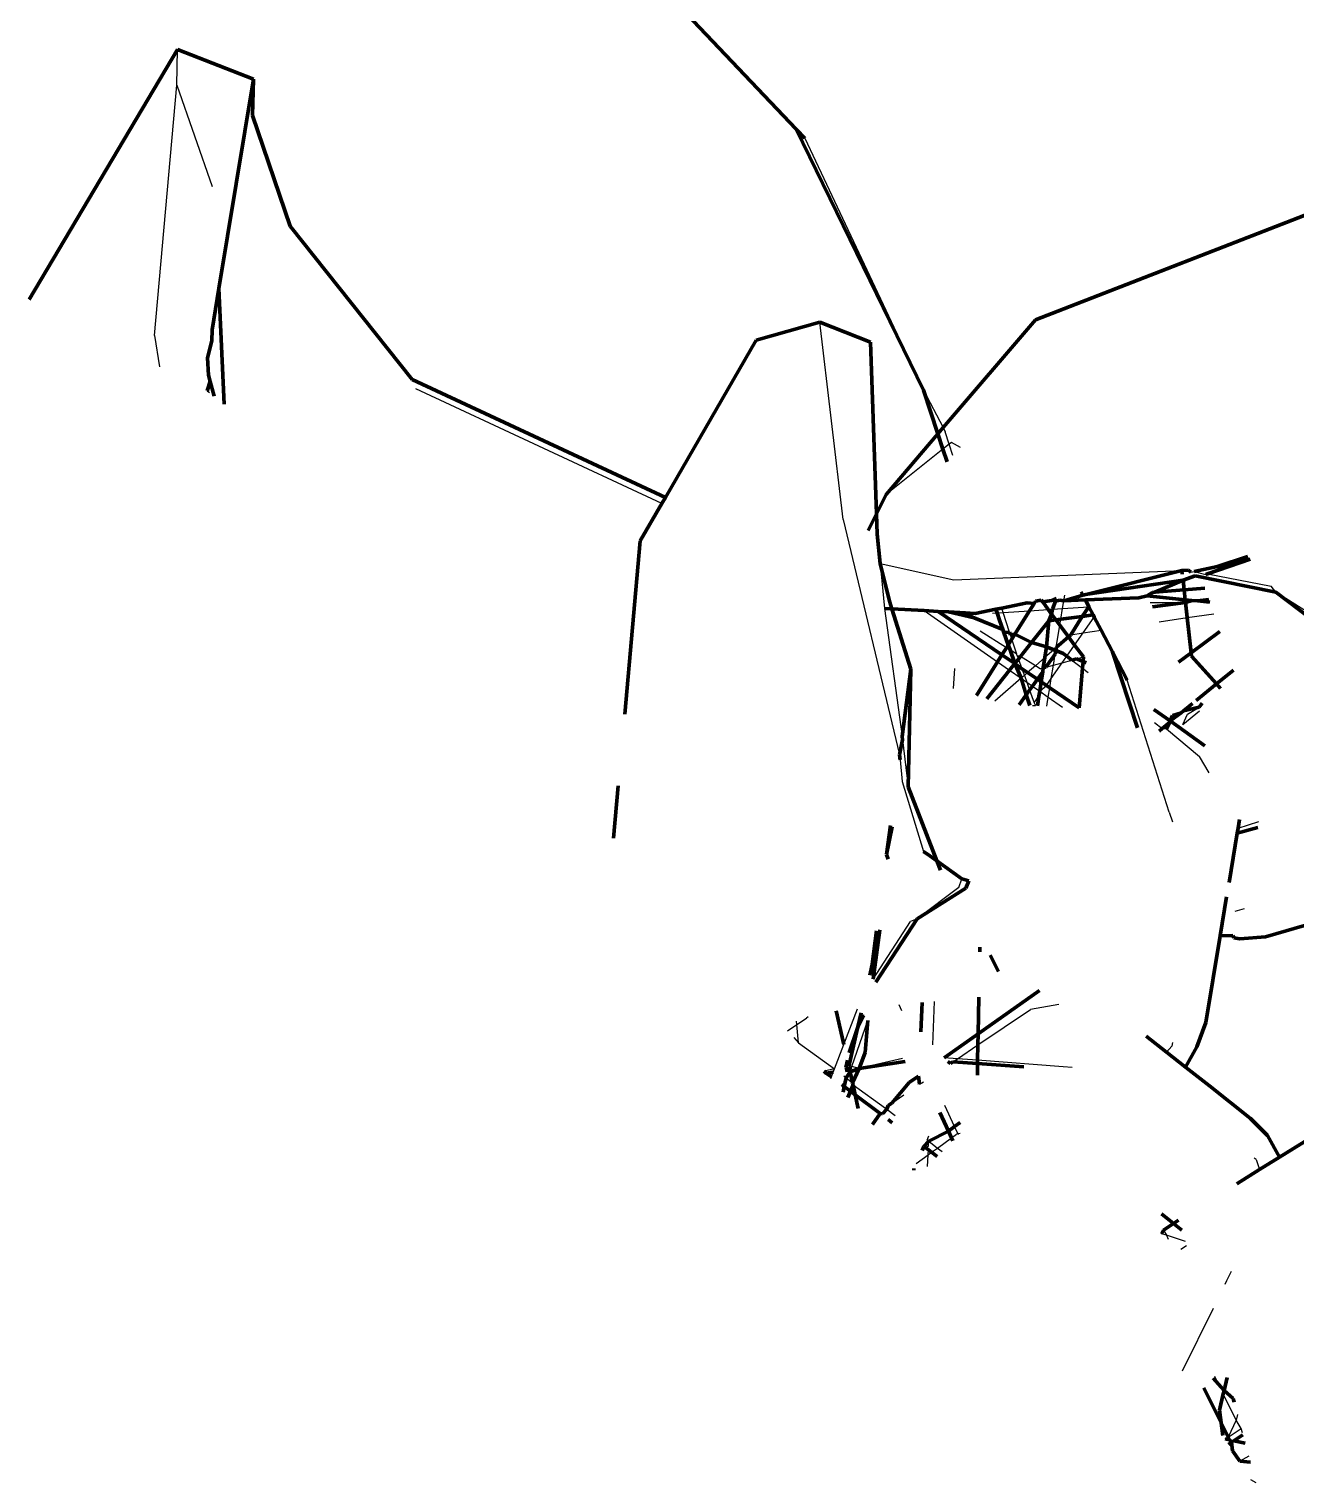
# Model space of a CAD drawing. Header units: millimetres. Extents: x 4307 to 31003, y 2809 to 20009.
# Drawn here: x 14979.89 to 15000.86, y 8937.88 to 8961.95 of the extents above; entities that cross this region are included whole.
import ezdxf

# ---------------------------------------------------------------- set-up
doc = ezdxf.new("R2010")
doc.units = ezdxf.units.MM
doc.layers.add('ProfileEdges', color=7, linetype='Continuous')

msp = doc.modelspace()

# ---------------------------------------------------------------- linework, layer by layer
for p, q in [((14982.336, 8961.019), (14982.35, 8961.609)), ((14981.971, 8956.876), (14982.336, 8961.019)), ((14982.336, 8961.019), (14982.923, 8959.344)), ((14992.733, 8960.141), (14994.696, 8955.97)), ((14993.368, 8953.83), (14992.983, 8957.095)), ((14981.971, 8956.876), (14982.054, 8956.355)), ((14982.839, 8955.96), (14982.88, 8955.929)), ((14990.369, 8954.096), (14986.293, 8955.99)), ((14994.696, 8955.97), (14995.025, 8955.351)), ((14995.025, 8955.351), (14995.059, 8955.278)), ((14995.125, 8955.075), (14995.059, 8955.278)), ((14995.02, 8954.991), (14994.078, 8954.243)), ((14995.125, 8955.075), (14995.02, 8954.991)), ((14995.162, 8955.104), (14995.125, 8955.075)), ((14995.185, 8954.886), (14995.125, 8955.075)), ((14995.313, 8955.019), (14995.162, 8955.104)), ((14993.368, 8953.83), (14994.302, 8949.931)), ((14993.98, 8953.098), (14994.055, 8952.357)), ((14993.98, 8953.098), (14995.2, 8952.831)), ((14995.2, 8952.831), (14998.975, 8952.986)), ((14999.125, 8952.956), (14999.177, 8952.967)), ((14999.177, 8952.967), (14999.371, 8952.919)), ((14999.4, 8952.929), (15000.45, 8952.724)), ((14997.022, 8952.483), (14997.036, 8952.574)), ((15000.528, 8952.628), (15000.45, 8952.724)), ((15001.265, 8952.163), (15000.528, 8952.628)), ((14994.055, 8952.357), (14994.342, 8950.236)), ((14994.709, 8952.32), (14995.924, 8951.473)), ((14995.84, 8952.279), (14995.916, 8952.284)), ((14995.916, 8952.284), (14996.019, 8952.29)), ((14996.019, 8952.29), (14995.996, 8952.362)), ((14996.019, 8952.29), (14996.453, 8952.318)), ((14996.123, 8951.966), (14996.019, 8952.29)), ((14996.453, 8952.318), (14996.763, 8952.339)), ((14996.763, 8952.339), (14996.831, 8952.343)), ((14996.831, 8952.343), (14997.001, 8952.354)), ((14996.972, 8952.179), (14997.001, 8952.354)), ((14997.001, 8952.354), (14997.022, 8952.483)), ((14997.001, 8952.354), (14997.437, 8952.382)), ((14998.451, 8952.455), (14999.035, 8952.454)), ((14999.064, 8952.205), (14999.502, 8952.269)), ((14996.896, 8951.71), (14996.956, 8952.079)), ((14996.956, 8952.079), (14996.972, 8952.179)), ((14997.34, 8951.951), (14997.524, 8952.215)), ((14998.601, 8952.137), (14999.064, 8952.205)), ((14996.071, 8951.707), (14995.637, 8951.979)), ((14996.16, 8951.85), (14996.138, 8951.92)), ((14996.24, 8951.601), (14996.16, 8951.85)), ((14997.139, 8951.922), (14997.34, 8951.951)), ((14997.2, 8951.75), (14997.34, 8951.951)), ((14997.34, 8951.951), (14997.639, 8951.995)), ((14996.133, 8951.669), (14996.071, 8951.707)), ((14996.24, 8951.601), (14996.133, 8951.669)), ((14996.249, 8951.572), (14996.24, 8951.601)), ((14996.304, 8951.561), (14996.249, 8951.572)), ((14996.249, 8951.572), (14996.269, 8951.517)), ((14996.55, 8951.408), (14996.304, 8951.561)), ((14996.708, 8951.546), (14996.55, 8951.408)), ((14996.854, 8951.673), (14996.708, 8951.546)), ((14996.849, 8951.417), (14996.878, 8951.598)), ((14996.896, 8951.71), (14996.854, 8951.673)), ((14996.878, 8951.598), (14996.854, 8951.673)), ((14996.995, 8951.457), (14997.069, 8951.564)), ((14997.069, 8951.564), (14997.2, 8951.75)), ((14997.232, 8951.522), (14997.346, 8951.553)), ((14995.193, 8951.032), (14995.219, 8951.363)), ((14995.924, 8951.473), (14996.124, 8951.334)), ((14996.124, 8951.334), (14996.313, 8951.202)), ((14996.269, 8951.517), (14996.327, 8951.359)), ((14996.327, 8951.359), (14996.367, 8951.249)), ((14996.42, 8951.295), (14996.367, 8951.249)), ((14996.55, 8951.408), (14996.42, 8951.295)), ((14996.631, 8951.357), (14996.55, 8951.408)), ((14996.631, 8951.357), (14996.681, 8951.371)), ((14996.724, 8951.383), (14996.849, 8951.417)), ((14996.813, 8951.197), (14996.995, 8951.457)), ((14996.813, 8951.197), (14996.849, 8951.417)), ((14996.849, 8951.417), (14996.995, 8951.457)), ((14996.995, 8951.457), (14997.153, 8951.5)), ((14997.153, 8951.5), (14997.33, 8951.367)), ((14997.33, 8951.367), (14997.426, 8951.294)), ((14996.313, 8951.202), (14995.876, 8950.82)), ((14996.367, 8951.249), (14996.313, 8951.202)), ((14996.313, 8951.202), (14996.408, 8951.136)), ((14996.367, 8951.249), (14996.408, 8951.136)), ((14996.408, 8951.136), (14996.455, 8951.005)), ((14996.408, 8951.136), (14996.502, 8951.07)), ((14996.502, 8951.07), (14996.622, 8950.987)), ((14996.622, 8950.987), (14996.733, 8951.082)), ((14996.733, 8951.082), (14996.813, 8951.197)), ((14996.788, 8951.044), (14996.813, 8951.197)), ((14998.765, 8948.983), (14998.071, 8951.168)), ((14996.455, 8951.005), (14996.532, 8950.795)), ((14996.532, 8950.795), (14996.609, 8950.905)), ((14996.622, 8950.987), (14996.763, 8950.888)), ((14996.739, 8950.738), (14996.763, 8950.888)), ((14996.763, 8950.888), (14996.788, 8951.044)), ((14996.763, 8950.888), (14996.997, 8950.725)), ((14996.501, 8950.75), (14996.549, 8950.748)), ((14996.532, 8950.795), (14996.549, 8950.748)), ((14998.989, 8950.434), (14999.269, 8950.661)), ((14998.989, 8950.434), (14999.066, 8950.606)), ((14999.066, 8950.606), (14999.259, 8950.723)), ((14998.523, 8950.468), (14998.651, 8950.371)), ((14998.651, 8950.371), (14998.721, 8950.361)), ((14998.721, 8950.361), (14999.266, 8949.908)), ((14994.349, 8950.179), (14994.444, 8949.404)), ((14994.31, 8949.852), (14994.347, 8949.491)), ((14999.425, 8949.638), (14999.266, 8949.908)), ((14994.347, 8949.491), (14994.7, 8948.332)), ((14998.765, 8948.983), (14998.822, 8948.826)), ((14999.906, 8948.719), (15000.247, 8948.828)), ((14995.282, 8947.737), (14994.594, 8947.22)), ((14995.282, 8947.737), (14995.334, 8947.883)), ((14994.594, 8947.22), (14994.481, 8947.177)), ((15000.004, 8947.382), (14999.851, 8947.338)), ((14993.866, 8946.22), (14994.481, 8947.177)), ((14994.338, 8945.698), (14994.293, 8945.797)), ((14994.852, 8945.13), (14994.882, 8945.852)), ((14996.94, 8945.799), (14996.47, 8945.719)), ((14992.602, 8945.469), (14992.597, 8945.523)), ((14992.602, 8945.469), (14992.76, 8945.574)), ((14992.789, 8945.597), (14992.76, 8945.574)), ((14993.38, 8945.138), (14993.607, 8945.728)), ((14993.514, 8944.775), (14993.779, 8945.538)), ((14995.599, 8945.131), (14996.47, 8945.719)), ((14992.448, 8945.366), (14992.602, 8945.469)), ((14992.629, 8945.166), (14992.602, 8945.469)), ((14992.551, 8945.253), (14992.629, 8945.166)), ((14992.629, 8945.166), (14993.224, 8944.735)), ((14993.224, 8944.735), (14993.38, 8945.138)), ((14995.261, 8944.903), (14995.599, 8945.131)), ((14998.806, 8945.111), (14998.719, 8945.013)), ((14998.817, 8945.174), (14998.806, 8945.111)), ((14994.352, 8944.904), (14993.634, 8944.743)), ((14995.261, 8944.903), (14995.042, 8944.919)), ((14995.181, 8944.849), (14995.261, 8944.903)), ((14995.594, 8944.877), (14995.261, 8944.903)), ((14997.007, 8944.768), (14995.594, 8944.877)), ((14993.224, 8944.735), (14993.056, 8944.694)), ((14993.163, 8944.575), (14993.174, 8944.604)), ((14993.174, 8944.604), (14993.203, 8944.679)), ((14993.203, 8944.679), (14993.224, 8944.735)), ((14993.377, 8944.617), (14993.419, 8944.585)), ((14993.471, 8944.737), (14993.411, 8944.759)), ((14993.419, 8944.585), (14993.523, 8944.505)), ((14993.514, 8944.775), (14993.471, 8944.737)), ((14993.495, 8944.723), (14993.514, 8944.775)), ((14993.634, 8944.743), (14993.514, 8944.775)), ((14997.161, 8944.76), (14997.007, 8944.768)), ((14993.531, 8944.473), (14994.069, 8944.086)), ((14994.634, 8944.48), (14994.697, 8944.522)), ((14994.069, 8944.086), (14994.089, 8944.07)), ((14994.172, 8944.168), (14994.373, 8944.304)), ((14995.213, 8943.778), (14995.053, 8944.128)), ((14994.089, 8944.07), (14994.23, 8943.962)), ((14994.757, 8943.557), (14994.788, 8943.624)), ((14995.16, 8943.592), (14995.245, 8943.653)), ((14995.276, 8943.64), (14995.213, 8943.778)), ((14995.302, 8943.666), (14995.245, 8943.653)), ((14994.734, 8943.427), (14994.781, 8943.461)), ((14994.757, 8943.557), (14994.784, 8943.536)), ((14994.774, 8943.313), (14994.778, 8943.394)), ((14994.774, 8943.313), (14994.831, 8943.354)), ((14994.781, 8943.461), (14994.784, 8943.536)), ((14994.784, 8943.536), (14994.929, 8943.424)), ((14994.831, 8943.354), (14994.929, 8943.424)), ((14994.929, 8943.424), (14995.16, 8943.592)), ((14994.929, 8943.424), (14995.006, 8943.365)), ((14994.578, 8943.17), (14994.774, 8943.313)), ((14994.766, 8943.121), (14994.774, 8943.313)), ((15000.206, 8943.233), (15000.174, 8943.258)), ((15000.206, 8943.233), (15000.261, 8943.068)), ((14998.718, 8941.98), (14998.64, 8942.005)), ((14998.673, 8942.066), (14998.718, 8941.98)), ((14999.032, 8941.877), (14998.718, 8941.98)), ((14998.718, 8941.98), (14998.75, 8941.917)), ((14998.958, 8941.751), (14999.053, 8941.81)), ((14999.714, 8941.224), (14999.686, 8941.166)), ((14999.788, 8941.38), (14999.714, 8941.224)), ((14999.49, 8940.77), (14998.977, 8939.732)), ((14999.581, 8939.514), (14999.519, 8939.641)), ((14999.875, 8938.918), (14999.66, 8939.355)), ((14999.875, 8938.918), (14999.739, 8938.64)), ((14999.739, 8938.64), (14999.958, 8938.781)), ((14999.895, 8939.011), (14999.875, 8938.918)), ((14999.958, 8938.781), (14999.875, 8938.918)), ((14999.978, 8938.709), (14999.958, 8938.781)), ((14999.689, 8938.608), (14999.739, 8938.64)), ((15000.084, 8938.321), (14999.936, 8938.241)), ((15000.206, 8937.88), (15000.116, 8937.932))]:
    msp.add_line(p, q)
at = {"layer": 'ProfileEdges', "lineweight": 211}
for p, q in [((14990.674, 8962.306), (14992.592, 8960.289)), ((14979.893, 8957.47), (14982.35, 8961.609)), ((14982.35, 8961.609), (14983.605, 8961.117)), ((14983.036, 8957.653), (14983.605, 8961.117)), ((14983.605, 8961.117), (14983.592, 8960.517)), ((14984.213, 8958.685), (14983.592, 8960.517)), ((14994.696, 8955.97), (14992.592, 8960.289)), ((14992.592, 8960.289), (14992.733, 8960.141)), ((15003.387, 8959.788), (14996.551, 8957.136)), ((14986.233, 8956.144), (14984.213, 8958.685)), ((14983.036, 8957.653), (14982.924, 8956.97)), ((14983.124, 8955.739), (14983.036, 8957.653)), ((14991.93, 8956.797), (14992.983, 8957.095)), ((14993.822, 8956.767), (14992.983, 8957.095)), ((14995.025, 8955.351), (14996.551, 8957.136)), ((14982.916, 8956.785), (14982.924, 8956.97)), ((14982.847, 8956.505), (14982.916, 8956.785)), ((14990.425, 8954.193), (14991.93, 8956.797)), ((14993.822, 8956.767), (14993.919, 8953.923)), ((14982.847, 8956.505), (14982.863, 8956.221)), ((14982.839, 8955.96), (14982.89, 8956.116)), ((14982.89, 8956.116), (14982.863, 8956.221)), ((14982.959, 8955.868), (14982.89, 8956.116)), ((14986.233, 8956.144), (14990.425, 8954.193)), ((14994.935, 8955.246), (14994.696, 8955.97)), ((14994.078, 8954.243), (14994.935, 8955.246)), ((14994.935, 8955.246), (14995.025, 8955.351)), ((14995.02, 8954.991), (14994.935, 8955.246)), ((14995.088, 8954.785), (14995.02, 8954.991)), ((14990.369, 8954.096), (14990.425, 8954.193)), ((14994.078, 8954.243), (14993.919, 8953.923)), ((14990.01, 8953.475), (14990.369, 8954.096)), ((14993.919, 8953.923), (14993.783, 8953.649)), ((14993.919, 8953.923), (14993.93, 8953.584)), ((14990.01, 8953.475), (14989.752, 8950.606)), ((14993.98, 8953.098), (14993.93, 8953.584)), ((14994.137, 8952.475), (14993.98, 8953.098)), ((14997.414, 8952.591), (14998.975, 8952.986)), ((14998.975, 8952.986), (14999.086, 8952.99)), ((14998.975, 8952.986), (14998.982, 8952.926)), ((14999.086, 8952.99), (14999.125, 8952.956)), ((14999.177, 8952.967), (14999.565, 8953.05)), ((14999.4, 8952.929), (15000.103, 8953.174)), ((14999.565, 8953.05), (15000.069, 8953.218)), ((14998.994, 8952.823), (14997.414, 8952.591)), ((14998.529, 8952.625), (14998.994, 8952.823)), ((14998.994, 8952.823), (14999.193, 8952.896)), ((14998.994, 8952.823), (14999.011, 8952.665)), ((15000.528, 8952.628), (14999.193, 8952.896)), ((14999.371, 8952.919), (14999.4, 8952.929)), ((14996.883, 8952.478), (14996.861, 8952.538)), ((14997.022, 8952.483), (14997.337, 8952.575)), ((14997.377, 8952.497), (14997.022, 8952.483)), ((14997.337, 8952.575), (14997.308, 8952.629)), ((14997.337, 8952.575), (14997.414, 8952.591)), ((14998.262, 8952.532), (14997.377, 8952.497)), ((14997.437, 8952.382), (14997.377, 8952.497)), ((14998.262, 8952.532), (14998.4, 8952.563)), ((14998.4, 8952.563), (14998.488, 8952.621)), ((14998.4, 8952.563), (14999.03, 8952.501)), ((14998.529, 8952.625), (14998.488, 8952.621)), ((14999.011, 8952.665), (14998.529, 8952.625)), ((14999.354, 8952.694), (14999.011, 8952.665)), ((14999.011, 8952.665), (14999.03, 8952.501)), ((14999.03, 8952.501), (14999.14, 8952.49)), ((14999.03, 8952.501), (14999.035, 8952.454)), ((14999.42, 8952.505), (14999.239, 8952.481)), ((15001.302, 8952.04), (15000.528, 8952.628)), ((14994.055, 8952.357), (14994.176, 8952.35)), ((14994.176, 8952.35), (14994.137, 8952.475)), ((14994.488, 8951.352), (14994.176, 8952.35)), ((14994.709, 8952.32), (14994.176, 8952.35)), ((14994.938, 8952.307), (14994.709, 8952.32)), ((14995.113, 8952.298), (14994.938, 8952.307)), ((14995.995, 8951.586), (14994.938, 8952.307)), ((14995.392, 8952.282), (14995.113, 8952.298)), ((14995.113, 8952.298), (14995.535, 8952.201)), ((14995.392, 8952.282), (14995.535, 8952.201)), ((14995.553, 8952.273), (14995.392, 8952.282)), ((14995.897, 8952.342), (14995.553, 8952.273)), ((14995.996, 8952.362), (14995.897, 8952.342)), ((14995.916, 8952.284), (14995.897, 8952.342)), ((14995.958, 8952.16), (14995.916, 8952.284)), ((14996.416, 8952.448), (14995.996, 8952.362)), ((14996.453, 8952.318), (14996.21, 8951.931)), ((14996.529, 8952.44), (14996.416, 8952.448)), ((14996.529, 8952.44), (14996.453, 8952.318)), ((14996.551, 8952.475), (14996.529, 8952.44)), ((14996.648, 8952.495), (14996.551, 8952.475)), ((14996.671, 8952.464), (14996.648, 8952.495)), ((14996.671, 8952.464), (14996.854, 8952.495)), ((14996.763, 8952.339), (14996.671, 8952.464)), ((14996.819, 8952.264), (14996.763, 8952.339)), ((14996.773, 8952.153), (14996.819, 8952.264)), ((14996.819, 8952.264), (14996.831, 8952.343)), ((14996.89, 8952.168), (14996.819, 8952.264)), ((14996.831, 8952.343), (14996.883, 8952.478)), ((14996.883, 8952.478), (14996.854, 8952.495)), ((14996.883, 8952.478), (14996.954, 8952.493)), ((14996.954, 8952.493), (14997.022, 8952.483)), ((14997.437, 8952.382), (14997.326, 8952.226)), ((14997.506, 8952.25), (14997.437, 8952.382)), ((14999.035, 8952.454), (14998.486, 8952.381)), ((14999.14, 8952.49), (14999.035, 8952.454)), ((14999.035, 8952.454), (14999.064, 8952.205)), ((14999.14, 8952.49), (14999.239, 8952.481)), ((14999.239, 8952.481), (14999.435, 8952.461)), ((14995.535, 8952.201), (14996.011, 8952.01)), ((14996.011, 8952.01), (14995.958, 8952.16)), ((14996.773, 8952.153), (14996.487, 8951.791)), ((14996.735, 8951.721), (14996.773, 8952.153)), ((14996.773, 8952.153), (14996.89, 8952.168)), ((14996.972, 8952.179), (14996.89, 8952.168)), ((14996.956, 8952.079), (14996.89, 8952.168)), ((14997.098, 8951.886), (14996.956, 8952.079)), ((14997.326, 8952.226), (14996.972, 8952.179)), ((14997.326, 8952.226), (14997.139, 8951.922)), ((14997.506, 8952.25), (14997.326, 8952.226)), ((14997.524, 8952.215), (14997.506, 8952.25)), ((14997.639, 8951.995), (14997.524, 8952.215)), ((14999.064, 8952.205), (14999.129, 8951.621)), ((14996.011, 8952.01), (14996.029, 8951.96)), ((14996.029, 8951.96), (14996.123, 8951.966)), ((14996.101, 8951.756), (14996.029, 8951.96)), ((14996.16, 8951.85), (14996.101, 8951.756)), ((14996.138, 8951.92), (14996.123, 8951.966)), ((14996.138, 8951.92), (14996.21, 8951.931)), ((14996.21, 8951.931), (14996.16, 8951.85)), ((14996.21, 8951.931), (14996.487, 8951.791)), ((14996.487, 8951.791), (14996.304, 8951.561)), ((14996.487, 8951.791), (14996.735, 8951.721)), ((14996.896, 8951.71), (14997.098, 8951.886)), ((14997.139, 8951.922), (14997.098, 8951.886)), ((14997.2, 8951.75), (14997.098, 8951.886)), ((14997.825, 8951.639), (14997.639, 8951.995)), ((14999.129, 8951.621), (14999.605, 8951.973)), ((14995.995, 8951.586), (14995.924, 8951.473)), ((14996.071, 8951.707), (14995.995, 8951.586)), ((14996.212, 8951.445), (14995.995, 8951.586)), ((14996.101, 8951.756), (14996.071, 8951.707)), ((14996.133, 8951.669), (14996.101, 8951.756)), ((14996.212, 8951.445), (14996.133, 8951.669)), ((14996.304, 8951.561), (14996.269, 8951.517)), ((14996.681, 8951.371), (14996.708, 8951.546)), ((14996.708, 8951.546), (14996.735, 8951.721)), ((14996.878, 8951.598), (14996.724, 8951.383)), ((14996.735, 8951.721), (14996.854, 8951.673)), ((14996.854, 8951.673), (14996.888, 8951.66)), ((14996.888, 8951.66), (14996.878, 8951.598)), ((14996.896, 8951.71), (14996.888, 8951.66)), ((14996.888, 8951.66), (14996.914, 8951.649)), ((14996.914, 8951.649), (14997.007, 8951.61)), ((14997.007, 8951.61), (14997.069, 8951.564)), ((14997.069, 8951.564), (14997.153, 8951.5)), ((14997.346, 8951.553), (14997.2, 8951.75)), ((14997.346, 8951.553), (14997.339, 8951.479)), ((14998.239, 8950.382), (14997.825, 8951.639)), ((14998.071, 8951.168), (14997.825, 8951.639)), ((14998.917, 8951.465), (14999.129, 8951.621)), ((14999.129, 8951.621), (14999.135, 8951.569)), ((14999.547, 8951.107), (14999.135, 8951.569)), ((14994.488, 8951.352), (14994.342, 8950.236)), ((14994.488, 8951.352), (14994.444, 8949.404)), ((14995.924, 8951.473), (14995.574, 8950.914)), ((14996.124, 8951.334), (14995.748, 8950.86)), ((14996.212, 8951.445), (14996.124, 8951.334)), ((14996.269, 8951.517), (14996.212, 8951.445)), ((14996.313, 8951.202), (14996.212, 8951.445)), ((14996.327, 8951.359), (14996.212, 8951.445)), ((14996.42, 8951.295), (14996.327, 8951.359)), ((14996.583, 8951.184), (14996.42, 8951.295)), ((14996.671, 8951.308), (14996.583, 8951.184)), ((14996.645, 8951.141), (14996.671, 8951.308)), ((14996.671, 8951.308), (14996.681, 8951.371)), ((14996.681, 8951.371), (14996.724, 8951.383)), ((14997.153, 8951.5), (14997.232, 8951.522)), ((14997.339, 8951.479), (14997.232, 8951.522)), ((14997.33, 8951.367), (14997.274, 8950.712)), ((14997.339, 8951.479), (14997.33, 8951.367)), ((14997.393, 8951.458), (14997.339, 8951.479)), ((14999.547, 8951.107), (14999.827, 8951.337)), ((14996.398, 8950.925), (14996.313, 8951.202)), ((14996.502, 8951.07), (14996.455, 8951.005)), ((14996.583, 8951.184), (14996.502, 8951.07)), ((14996.645, 8951.141), (14996.583, 8951.184)), ((14996.622, 8950.987), (14996.645, 8951.141)), ((14996.733, 8951.082), (14996.645, 8951.141)), ((14996.788, 8951.044), (14996.733, 8951.082)), ((14999.214, 8950.834), (14999.547, 8951.107)), ((14999.615, 8951.032), (14999.547, 8951.107)), ((14996.398, 8950.925), (14996.281, 8950.761)), ((14996.455, 8951.005), (14996.398, 8950.925)), ((14996.459, 8950.752), (14996.398, 8950.925)), ((14996.584, 8950.746), (14996.609, 8950.905)), ((14996.609, 8950.905), (14996.622, 8950.987)), ((14997.274, 8950.712), (14996.788, 8951.044)), ((14998.512, 8950.686), (14998.781, 8950.494)), ((14998.781, 8950.494), (14998.965, 8950.629)), ((14998.781, 8950.494), (14998.821, 8950.583)), ((14998.965, 8950.629), (14998.821, 8950.583)), ((14999.002, 8950.659), (14998.965, 8950.629)), ((14999.002, 8950.659), (14999.152, 8950.783)), ((14999.259, 8950.723), (14999.002, 8950.659)), ((14999.259, 8950.723), (14999.31, 8950.789)), ((14998.597, 8950.326), (14998.651, 8950.371)), ((14998.651, 8950.371), (14998.769, 8950.468)), ((14998.721, 8950.361), (14998.769, 8950.468)), ((14998.769, 8950.468), (14998.781, 8950.494)), ((14998.781, 8950.494), (14999.357, 8950.081)), ((14994.349, 8950.179), (14994.302, 8949.931)), ((14994.342, 8950.236), (14994.349, 8950.179)), ((14994.31, 8949.852), (14994.302, 8949.931)), ((14989.645, 8949.421), (14989.567, 8948.553)), ((14994.918, 8948.177), (14994.444, 8949.404)), ((14994.149, 8948.763), (14994.086, 8948.285)), ((14994.086, 8948.285), (14994.178, 8948.74)), ((14999.892, 8948.635), (15000.231, 8948.729)), ((14999.892, 8948.635), (14999.906, 8948.719)), ((14999.906, 8948.719), (14999.93, 8948.862)), ((14999.756, 8947.818), (14999.892, 8948.635)), ((14994.114, 8948.205), (14994.086, 8948.285)), ((14994.7, 8948.332), (14994.8, 8948.264)), ((14994.8, 8948.264), (14994.918, 8948.177)), ((14994.977, 8948.024), (14994.918, 8948.177)), ((14994.918, 8948.177), (14995.334, 8947.883)), ((14994.594, 8947.22), (14995.399, 8947.725)), ((14995.334, 8947.883), (14995.45, 8947.845)), ((14995.399, 8947.725), (14995.45, 8947.845)), ((14999.609, 8946.938), (14999.716, 8947.581)), ((14994.594, 8947.22), (14993.911, 8946.17)), ((14993.92, 8947.019), (14993.847, 8946.462)), ((14993.866, 8946.22), (14993.975, 8947.035)), ((15001.173, 8947.157), (15000.359, 8946.923)), ((14995.63, 8946.672), (14995.632, 8946.749)), ((14999.37, 8945.504), (14999.609, 8946.938)), ((14999.609, 8946.938), (14999.819, 8946.943)), ((14999.837, 8946.903), (14999.819, 8946.943)), ((14999.837, 8946.903), (14999.932, 8946.888)), ((15000.359, 8946.923), (14999.932, 8946.888)), ((14995.938, 8946.347), (14995.804, 8946.618)), ((14993.807, 8946.286), (14993.847, 8946.462)), ((14995.603, 8945.315), (14996.618, 8946.031)), ((14994.678, 8945.833), (14994.654, 8945.349)), ((14995.603, 8945.315), (14995.615, 8945.921)), ((14993.38, 8945.138), (14993.252, 8945.698)), ((14993.607, 8945.407), (14993.665, 8945.664)), ((14993.686, 8945.64), (14993.607, 8945.407)), ((14993.708, 8945.616), (14993.607, 8945.407)), ((14993.734, 8945.003), (14993.779, 8945.538)), ((14993.462, 8944.773), (14993.607, 8945.407)), ((14993.607, 8945.407), (14993.467, 8945)), ((14995.042, 8944.919), (14995.603, 8945.315)), ((14995.599, 8945.131), (14995.603, 8945.315)), ((14999.37, 8945.504), (14999.225, 8945.098)), ((14995.594, 8944.877), (14995.599, 8945.131)), ((14998.719, 8945.013), (14998.386, 8945.276)), ((14999.036, 8944.763), (14999.225, 8945.098)), ((14993.411, 8944.759), (14993.439, 8944.878)), ((14993.634, 8944.743), (14993.734, 8945.003)), ((14994.395, 8944.856), (14993.634, 8944.743)), ((14995.146, 8944.825), (14995.101, 8944.854)), ((14995.146, 8944.825), (14995.181, 8944.849)), ((14995.593, 8944.822), (14995.181, 8944.849)), ((14995.589, 8944.63), (14995.593, 8944.822)), ((14995.593, 8944.822), (14995.594, 8944.877)), ((14996.357, 8944.771), (14995.593, 8944.822)), ((14999.036, 8944.763), (14998.719, 8945.013)), ((14993.085, 8944.661), (14993.056, 8944.694)), ((14993.203, 8944.679), (14993.085, 8944.661)), ((14993.174, 8944.604), (14993.085, 8944.661)), ((14993.387, 8944.444), (14993.419, 8944.585)), ((14993.449, 8944.716), (14993.399, 8944.708)), ((14993.449, 8944.716), (14993.411, 8944.759)), ((14993.419, 8944.585), (14993.482, 8944.685)), ((14993.482, 8944.685), (14993.449, 8944.716)), ((14993.495, 8944.723), (14993.462, 8944.773)), ((14993.634, 8944.743), (14993.482, 8944.685)), ((14993.482, 8944.685), (14993.495, 8944.723)), ((14993.523, 8944.505), (14993.482, 8944.685)), ((14993.523, 8944.505), (14993.634, 8944.743)), ((14994.459, 8944.508), (14994.616, 8944.612)), ((14994.616, 8944.612), (14994.634, 8944.48)), ((14999.43, 8944.452), (14999.036, 8944.763)), ((14993.387, 8944.444), (14993.344, 8944.476)), ((14993.366, 8944.351), (14993.387, 8944.444)), ((14993.489, 8944.366), (14993.387, 8944.444)), ((14993.448, 8944.259), (14993.489, 8944.366)), ((14993.489, 8944.366), (14993.531, 8944.473)), ((14993.568, 8944.307), (14993.489, 8944.366)), ((14993.531, 8944.473), (14993.523, 8944.505)), ((14993.568, 8944.307), (14993.531, 8944.473)), ((14994.172, 8944.168), (14994.459, 8944.508)), ((15000.112, 8943.912), (14999.43, 8944.452)), ((14993.619, 8944.081), (14993.568, 8944.307)), ((14993.978, 8943.998), (14993.568, 8944.307)), ((14994.089, 8944.07), (14994.111, 8944.127)), ((14994.111, 8944.127), (14994.172, 8944.168)), ((14993.978, 8943.998), (14993.851, 8943.814)), ((14993.978, 8943.998), (14994.02, 8943.988)), ((14994.02, 8943.988), (14994.089, 8944.07)), ((14994.181, 8943.844), (14994.115, 8943.894)), ((14994.969, 8944.015), (14995.11, 8943.703)), ((14995.213, 8943.778), (14995.307, 8943.847)), ((15000.112, 8943.912), (15000.391, 8943.632)), ((14994.784, 8943.536), (14995.11, 8943.703)), ((14995.11, 8943.703), (14995.213, 8943.778)), ((14995.11, 8943.703), (14995.16, 8943.592)), ((15000.589, 8943.272), (15000.391, 8943.632)), ((15001.239, 8943.677), (15000.589, 8943.272)), ((14994.677, 8943.385), (14994.706, 8943.448)), ((14994.706, 8943.448), (14994.784, 8943.536)), ((14994.734, 8943.427), (14994.706, 8943.448)), ((14994.778, 8943.394), (14994.734, 8943.427)), ((14994.831, 8943.354), (14994.778, 8943.394)), ((14994.925, 8943.283), (14994.831, 8943.354)), ((14995.16, 8943.592), (14995.181, 8943.544)), ((15000.589, 8943.272), (15000.261, 8943.068)), ((14994.538, 8943.085), (14994.537, 8943.056)), ((15000.261, 8943.068), (14999.886, 8942.834)), ((14998.835, 8942.175), (14998.635, 8942.336)), ((14998.673, 8942.066), (14998.835, 8942.175)), ((14998.835, 8942.175), (14998.921, 8942.232)), ((14998.974, 8942.063), (14998.835, 8942.175)), ((14998.673, 8942.066), (14998.64, 8942.005)), ((14999.494, 8939.615), (14999.581, 8939.514)), ((14999.581, 8939.514), (14999.673, 8939.408)), ((14999.725, 8939.628), (14999.673, 8939.408)), ((14999.623, 8938.875), (14999.338, 8939.453)), ((14999.66, 8939.355), (14999.595, 8939.085)), ((14999.673, 8939.408), (14999.66, 8939.355)), ((14999.673, 8939.408), (14999.821, 8939.279)), ((14999.821, 8939.279), (14999.838, 8939.217)), ((14999.623, 8938.875), (14999.595, 8939.085)), ((14999.651, 8938.667), (14999.623, 8938.875)), ((14999.739, 8938.64), (14999.623, 8938.875)), ((14999.763, 8938.592), (14999.689, 8938.608)), ((14999.739, 8938.64), (14999.763, 8938.592)), ((14999.796, 8938.553), (14999.745, 8938.518)), ((14999.763, 8938.592), (14999.796, 8938.553)), ((14999.834, 8938.577), (14999.796, 8938.553)), ((14999.814, 8938.41), (14999.796, 8938.553)), ((14999.986, 8938.677), (14999.834, 8938.577)), ((15000.025, 8938.536), (14999.834, 8938.577)), ((14999.936, 8938.241), (14999.814, 8938.41)), ((14999.936, 8938.241), (15000.111, 8938.223))]:
    msp.add_line(p, q, dxfattribs=at)

doc.saveas('drawing.dxf')
